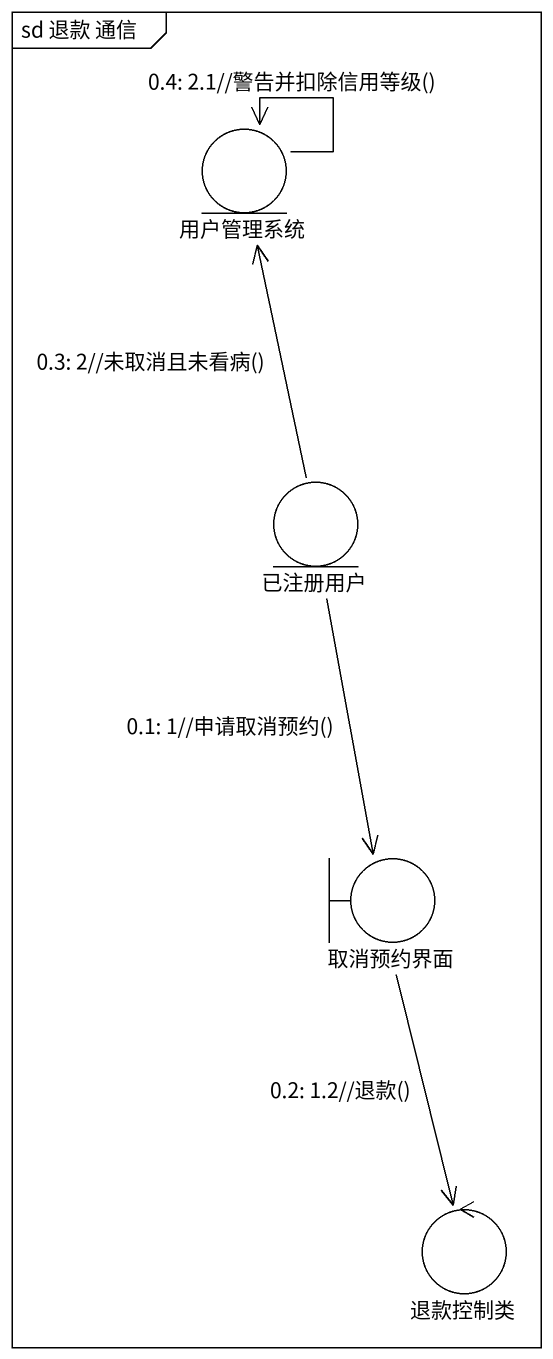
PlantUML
@startuml
mainframe sd 退款 通信
entity 用户管理系统
entity 已注册用户
boundary 取消预约界面
control 退款控制类
已注册用户 --> 取消预约界面 : 0.1: 1//申请取消预约()
取消预约界面 --> 退款控制类 : 0.2: 1.2//退款()
已注册用户 -up-> 用户管理系统 : 0.3: 2//未取消且未看病()
用户管理系统 --> 用户管理系统 : 0.4: 2.1//警告并扣除信用等级()
@enduml
